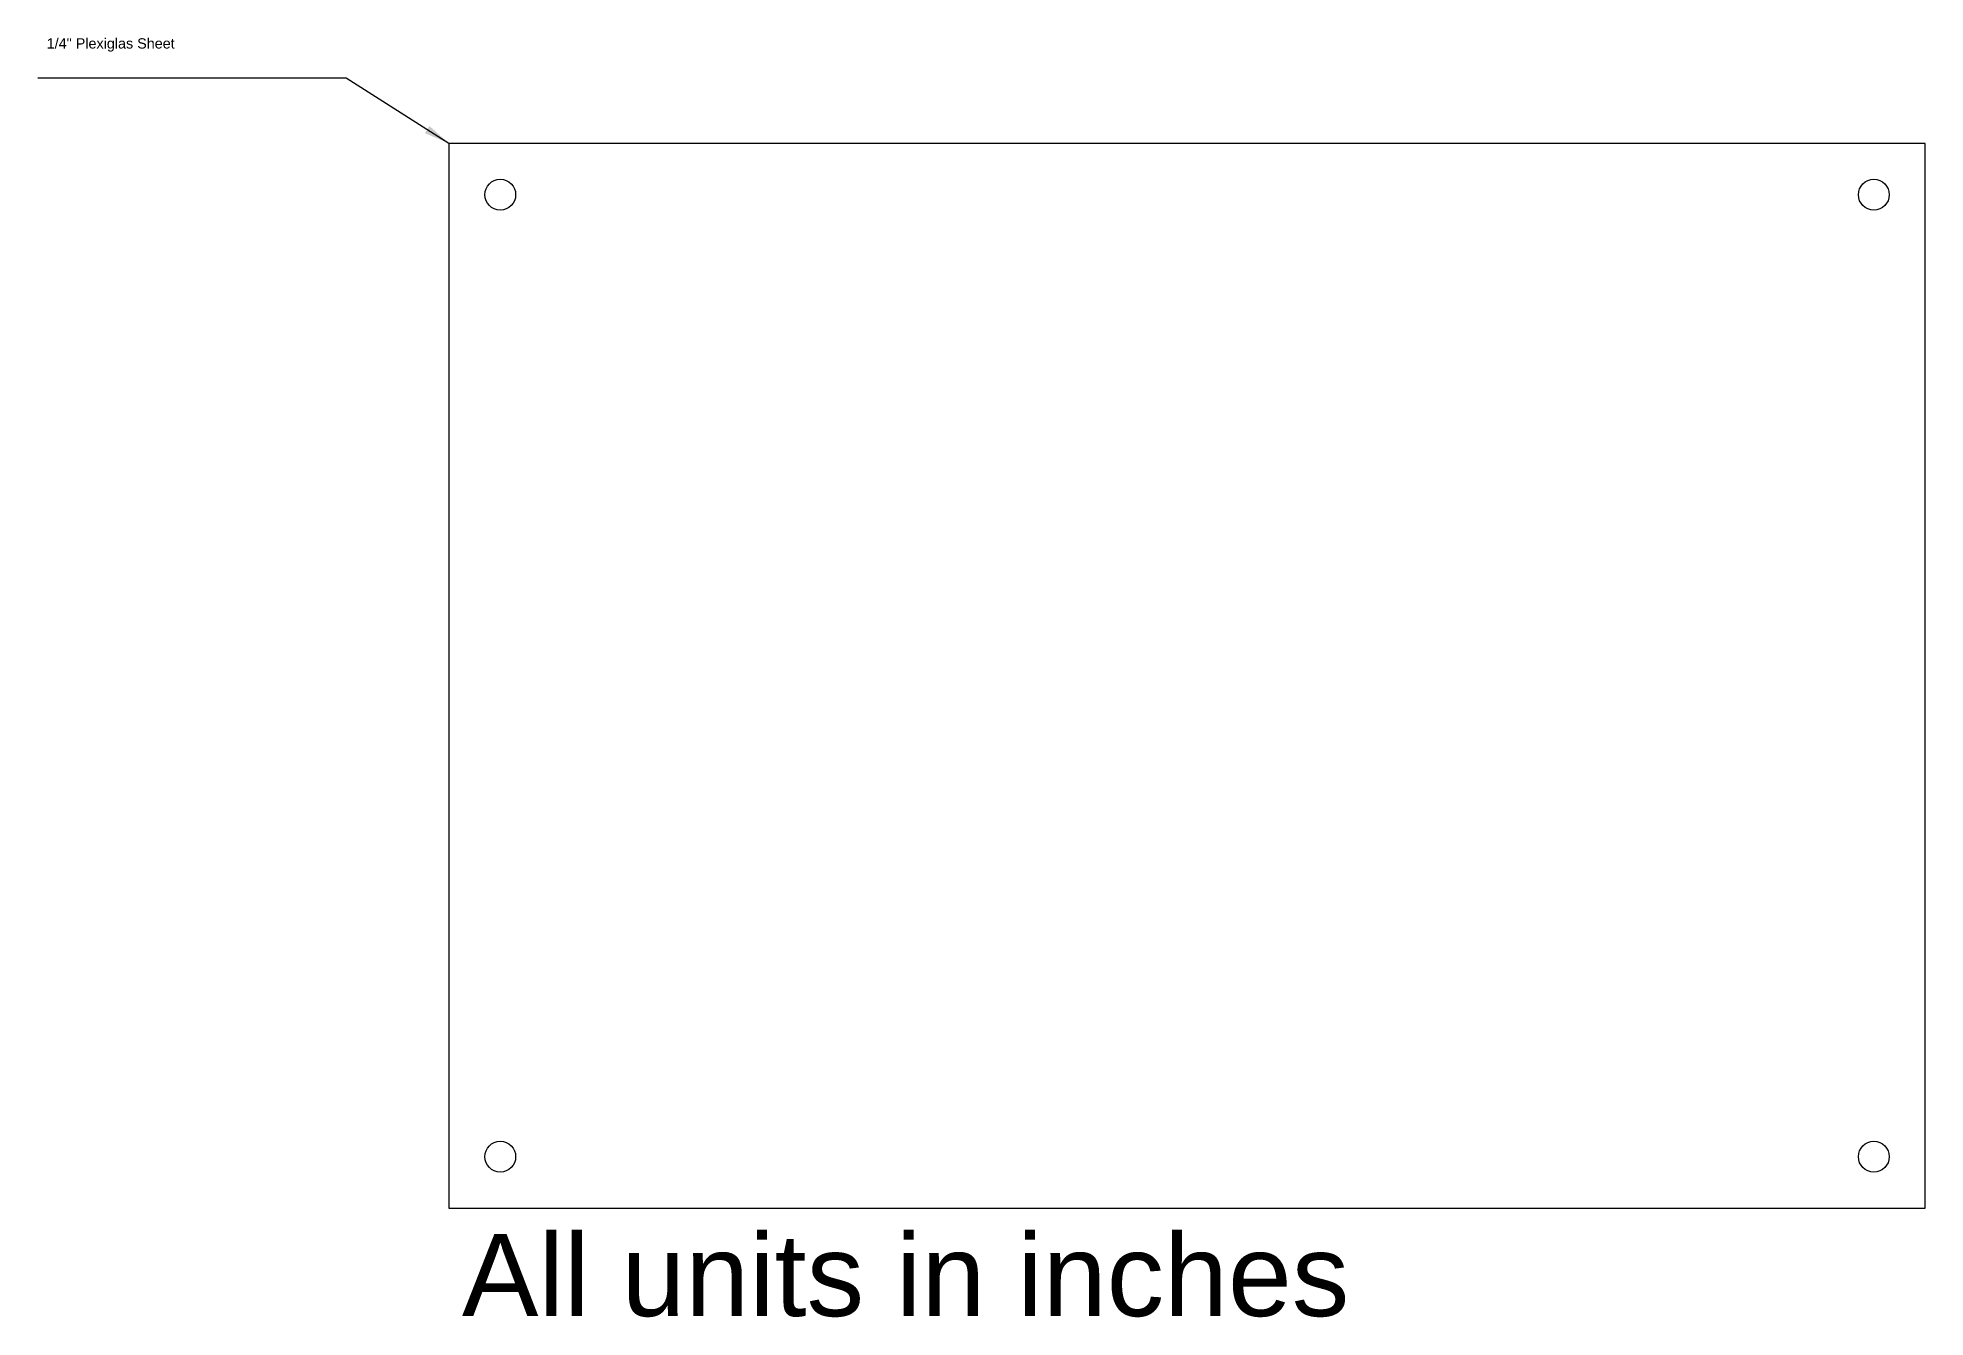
# Model space of a CAD drawing. Header units: millimetres. Extents: x -40 to 144, y -11 to 114.
import ezdxf

# ---------------------------------------------------------------- set-up
doc = ezdxf.new("R2010")
doc.units = ezdxf.units.MM
doc.layers.get('0').update_dxf_attribs({"lineweight": 25, "true_color": 0x000000})
doc.styles.get("Standard").update_dxf_attribs({"font": ''})
doc.styles.add('textstyle0', font='')
doc.styles.add('textstyle1', font='')
doc.styles.get('Standard').set_extended_font_data('txt')
doc.styles.get('textstyle0').set_extended_font_data('Liberation Sans')
doc.styles.get('textstyle1').set_extended_font_data('Liberation Sans')
doc.dimstyles.get("Standard").update_dxf_attribs({"dimtxt": 2.5, "dimasz": 2.5, "dimexe": 1.25, "dimexo": 0.625, "dimtad": 1, "dimtxsty": 'Standard', "dimcen": 2.5, "dimadec": 0, "dimazin": 0, "dimtfac": 1, "dimtmove": 0, "dimatfit": 3, "dimfxl": 1, "dimarcsym": 0})

msp = doc.modelspace()

# ---------------------------------------------------------------- linework, layer by layer
for p, q in [((143.65, 103.65), (0, 103.65)), ((0, 103.65), (0, 0)), ((143.65, 0), (143.65, 103.65)), ((0, 0), (143.65, 0))]:
    msp.add_line(p, q)
for centre in [(5, 98.65), (138.65, 98.65), (5, 5), (138.65, 5)]:
    msp.add_circle(centre, 1.5)

# ---------------------------------------------------------------- texts
at = {"char_height": 1, "attachment_point": 1}
for s, insert, style in [('1/4" Plexiglas Sheet', (-39.13, 113.88), 'textstyle0'), ('\\H8;All units in inches\\P', (1.27, -2.52), 'textstyle1')]:
    msp.add_mtext(s, dxfattribs=dict(at, insert=insert, style=style))

# ---------------------------------------------------------------- leaders
msp.add_leader([(0, 103.65), (-10, 110), (-40, 110)], dimstyle='Standard')

doc.saveas('drawing.dxf')
